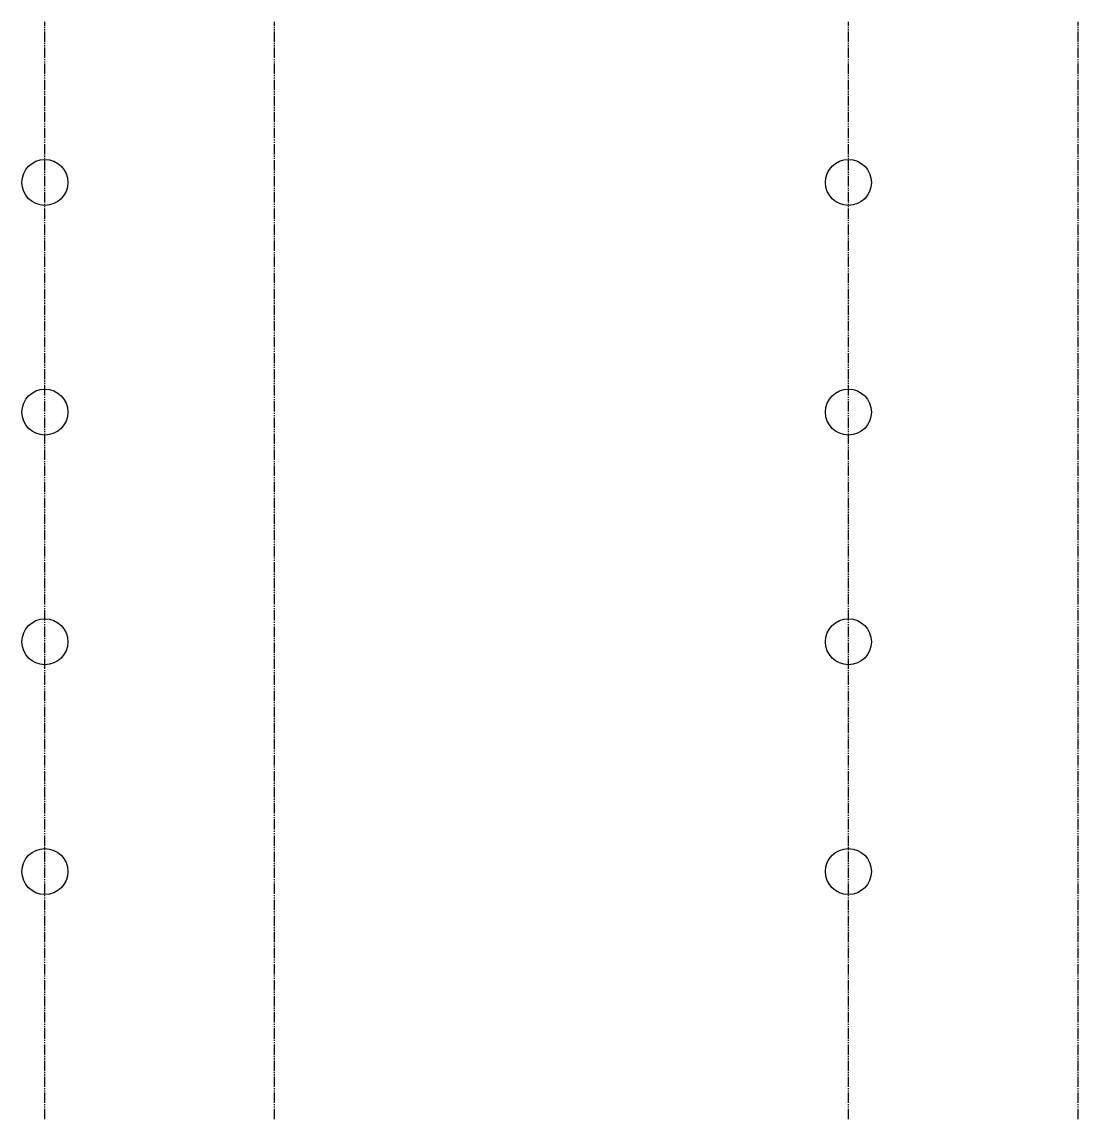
# Model space of a CAD drawing. Header units: millimetres. Extents: x -8009 to 11758, y -1622 to 23632.
# Drawn here: x 1963 to 6563, y 6218 to 10995 of the extents above; entities that cross this region are included whole.
import ezdxf

# ---------------------------------------------------------------- set-up
doc = ezdxf.new("R2010")
doc.units = ezdxf.units.MM
doc.header["$LTSCALE"] = 5
doc.linetypes.add('CENTER_DASH_DASH', pattern=[14, 9, -1, 1, -1, 1, -1])
doc.layers.get('0').update_dxf_attribs({"linetype": 'CONTINUOUS'})
doc.layers.add('Hilfslinie', color=6, linetype='CENTER_DASH_DASH', plot=False)

msp = doc.modelspace()

# ---------------------------------------------------------------- linework, layer by layer
at = {"color": 6}
for centre in [(2063, 10295.8), (5563, 10295.8), (2063, 9295.8), (5563, 9295.8), (2063, 8295.8), (5563, 8295.8), (2063, 7295.8), (5563, 7295.8)]:
    msp.add_circle(centre, 100, dxfattribs=at)
at = {"layer": 'Hilfslinie'}
for p, q in [((2063, 6218), (2063, 10994.7)), ((3063, 6218), (3063, 10994.7)), ((5563, 6218), (5563, 10994.7)), ((6563, 6218), (6563, 10994.7))]:
    msp.add_line(p, q, dxfattribs=at)

doc.saveas('drawing.dxf')
